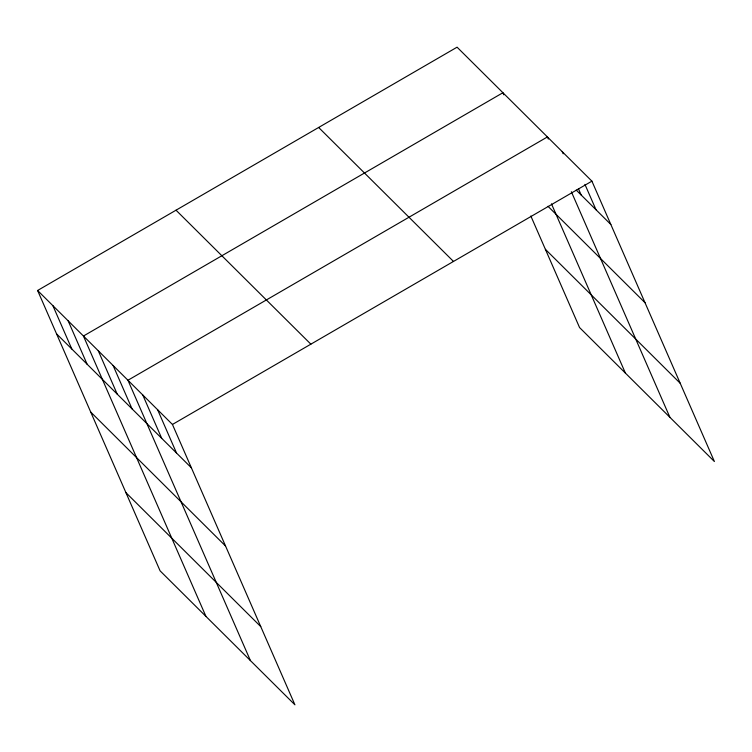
<?xml version="1.0" encoding="UTF-8"?>
<svg xmlns="http://www.w3.org/2000/svg" width="752" height="752" viewBox="0 0 752 752"><rect width="100%" height="100%" fill="white"/><g stroke="black" fill="none" stroke-linecap="round" stroke-linejoin="round"><path stroke-width="1.13" d="M37.6 290.479L172.443 424.457L294.925 704.821L160.091 570.843L37.6 290.479L457.075 47.179L591.909 181.157L714.4 461.521L579.557 327.543L530.837 216.012M172.443 424.457L591.909 181.157M576.239 190.106L610.85 224.491M547.982 206.292L645.019 302.708M545.388 249.316L680.231 383.294M318.641 127.464L453.484 261.442M176.024 210.193L310.867 344.172M56.532 333.822L191.375 467.8M90.71 412.04L225.544 546.018M125.913 492.626L260.756 626.604M584.934 184.381L596.016 209.752M562.242 151.678L563.173 153.793M578.41 188.677L581.183 195.012M548.34 139.054L547.418 136.939L127.943 380.249L250.435 660.613M571.36 191.751L669.9 417.304M503.84 94.837L502.919 92.731L83.444 336.031L205.935 616.396M551.47 203.858L625.401 373.095M157.61 409.727L176.541 453.061M142.777 394.988L161.708 438.322M113.11 365.51L132.042 408.853M98.277 350.77L117.209 394.114M68.159 320.85L87.1 364.194M52.884 305.669L71.816 349.003"/></g></svg>
